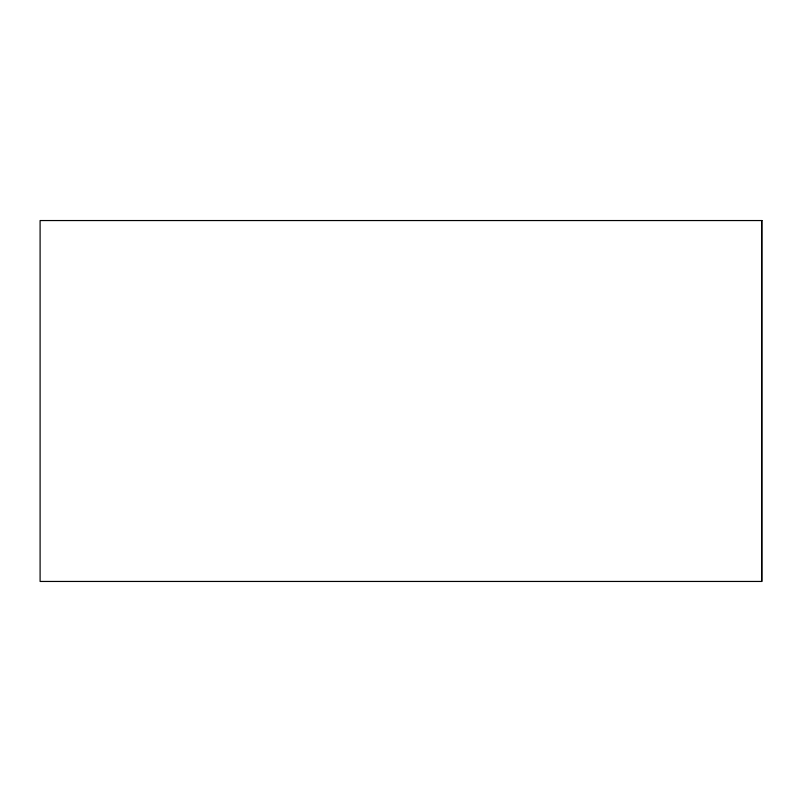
<?xml version="1.0" encoding="UTF-8"?>
<svg xmlns="http://www.w3.org/2000/svg" width="802" height="802" viewBox="0 0 802 802"><rect width="100%" height="100%" fill="white"/><g stroke="black" fill="none" stroke-linecap="round" stroke-linejoin="round"><path stroke-width="1.2" d="M761.629 220.55L761.629 581.45M761.9 220.55L40.1 220.55L40.1 581.45L761.9 581.45L761.9 220.55"/></g></svg>
